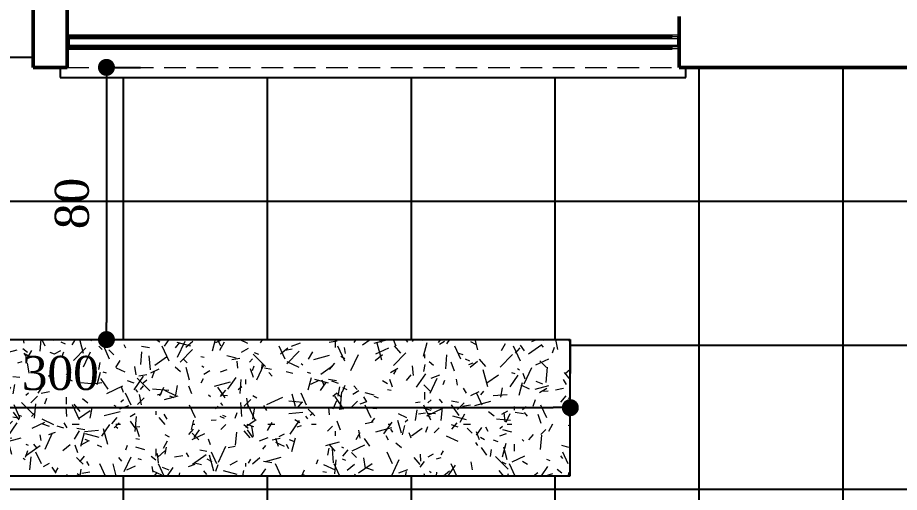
# Model space of a CAD drawing. Header units: millimetres. Extents: x 124972 to 152645, y 1647 to 10452.
# Drawn here: x 152114.9 to 152374.2, y 8508.1 to 8647.6 of the extents above; entities that cross this region are included whole.
import ezdxf

# ---------------------------------------------------------------- set-up
doc = ezdxf.new("R2010")
doc.units = ezdxf.units.MM
doc.linetypes.add('HIDDEN', pattern=[9.524999999999995, 6.349999999999998, -3.174999999999998])
for name, color, linetype in [('ACESSORIOS', 2, 'Continuous'), ('Hachuria - Moveis', 1, 'Continuous'), ('Piso', 55, 'Continuous')]:
    doc.layers.add(name, color=color, linetype=linetype)
for name, color, linetype, lineweight in [('Hachura', 1, 'Continuous', 9), ('Moveis', 1, 'Continuous', 9), ('Parede Baixa', 5, 'Continuous', 50), ('Projeção Janela', 15, 'HIDDEN', 9)]:
    doc.layers.add(name, color=color, linetype=linetype, lineweight=lineweight)
doc.styles.add('Valéria', font='romantic.ttf', dxfattribs={"height": 10})
doc.dimstyles.new('Cota - 50', dxfattribs={"dimtxt": 10, "dimasz": 5, "dimexe": 10, "dimexo": 20, "dimgap": 5, "dimtad": 1, "dimtxsty": 'Valéria', "dimblk": 'DOT', "dimcen": 0, "dimclrd": 12, "dimclre": 12, "dimclrt": 2, "dimazin": 2, "dimtfac": 1, "dimtix": 1, "dimtmove": 0, "dimatfit": 3, "dimldrblk": 'DOT', "dimfxl": 1, "dimarcsym": 0})

# ---------------------------------------------------------------- blocks, each defined once
blk = doc.blocks.new('_Dot')
at = {"color": 0, "linetype": 'ByBlock', "lineweight": -2}
blk.add_line((-0.5, 0), (-1, 0), dxfattribs=at)
at = {"color": 0, "linetype": 'ByBlock', "const_width": 0.5}
blk.add_lwpolyline([(-0.25, 0, 1), (0.25, 0, 1)], format="xyb", close=True, dxfattribs=at)
blk = doc.blocks.new('*D1202')
at = {"color": 12, "lineweight": -2, "transparency": 16777216}
for p, q in [((152277.4450232016, 8553.006106727036), (152277.4450232016, 8543.006106727036)), ((151977.4450232016, 8533.006106727036), (151977.4450232016, 8543.006106727036)), ((151982.4450232016, 8533.006106727036), (152272.4450232016, 8533.006106727036))]:
    blk.add_line(p, q, dxfattribs=at)
at = {"layer": 'Defpoints', "color": 0, "transparency": 16777216}
for p in [(152277.4450232016, 8533.006106727036), (152277.4450232016, 8533.006106727036), (151977.4450232016, 8513.006106727036)]:
    blk.add_point(p, dxfattribs=at)
at = {"color": 12, "lineweight": -2, "transparency": 16777216, "xscale": 5, "yscale": 5, "zscale": 5, "rotation": 180}
blk.add_blockref('_Dot', (151977.4450232016, 8533.006106727036), dxfattribs=at)
at = {"color": 12, "lineweight": -2, "transparency": 16777216, "xscale": 5, "yscale": 5, "zscale": 5}
blk.add_blockref('_Dot', (152277.4450232016, 8533.006106727036), dxfattribs=at)
at = {"color": 2, "transparency": 16777216, "insert": (152127.4450232016, 8543.117053472599), "char_height": 10, "attachment_point": 5, "style": 'Valéria'}
blk.add_mtext('300', dxfattribs=at)
blk = doc.blocks.new('*D1203')
at = {"color": 12, "lineweight": -2, "transparency": 16777216}
for p, q in [((152139.4450232017, 8633.006106727047), (152151.0157126516, 8633.006106727047)), ((152141.0157126516, 8628.006106727047), (152141.0157126516, 8558.006106727044)), ((152139.4450232018, 8553.006106727044), (152151.0157126516, 8553.006106727044))]:
    blk.add_line(p, q, dxfattribs=at)
at = {"layer": 'Defpoints', "color": 0, "transparency": 16777216}
for p in [(152119.4450232017, 8633.006106727047), (152119.4450232018, 8553.006106727044), (152141.0157126516, 8553.006106727044)]:
    blk.add_point(p, dxfattribs=at)
at = {"color": 12, "lineweight": -2, "transparency": 16777216, "xscale": 5, "yscale": 5, "zscale": 5}
for p, rotation in [((152141.0157126516, 8633.006106727047), 90), ((152141.0157126516, 8553.006106727044), 270)]:
    blk.add_blockref('_Dot', p, dxfattribs=dict(at, rotation=rotation))
at = {"color": 2, "transparency": 16777216, "insert": (152130.904765906, 8593.006106727), "char_height": 10, "attachment_point": 5, "rotation": 90, "style": 'Valéria'}
blk.add_mtext('80', dxfattribs=at)

msp = doc.modelspace()

# ---------------------------------------------------------------- hatches: boundary and pattern name
at = {"layer": 'Hachura', "transparency": 33554687}
h = msp.add_hatch(dxfattribs=at)
h.set_pattern_fill('TEXTURED', color=55, scale=34.66666666666666, angle=630, pattern_type=2)
h.set_pattern_definition([(270, (167858.1528306469, -3342.432112830336), (26.34666666666664, -15.25333333333337), [1.386666666666666, -23.22666666666667, 1.04, -10.05333333333333, 2.08, -24.61333333333333]), (274.9999999999998, (167870.6328306469, -3326.832112830338), (26.94555823272954, -13.65014946494982), [2.773333333333332, -23.22666666666666, 2.079999999999999, -10.05333333333333, 4.159999999999997, -24.61333333333332]), (279.9999999999998, (167872.3661639802, -3335.845446163674), (32.97311737469169, -9.322575796618331), [2.426666666666658, -5.893333333333317, 3.119999999999991, -18.37333333333326, 1.733333333333329, -22.87999999999993]), (284.9999999999998, (167875.4861639802, -3329.605446163669), (31.16077430579636, -7.800804103630725), [4.853333333333327, -5.893333333333327, 5.199999999999993, -18.37333333333331, 3.81333333333333, -22.87999999999997]), (289.9999999999999, (167861.2728306469, -3332.378779497007), (25.53503372342304, -15.42331018906422), [2.773333333333321, -19.06666666666657, 2.426666666666654, -14.21333333333328, 1.733333333333327, -11.09333333333328]), (294.9999999999998, (167856.4194973136, -3337.232112830339), (25.27298394710001, -17.28534427930405), [3.81333333333333, -19.06666666666665, 4.853333333333328, -14.21333333333332, 4.159999999999994, -11.09333333333332]), (299.9999999999998, (167859.1928306469, -3342.432112830336), (29.35710477835261, 2.53866962743683), [1.733333333333332, -11.43999999999999, 1.386666666666665, -16.98666666666665, 1.039999999999999, -22.53333333333331]), (304.9999999999998, (167846.7128306469, -3326.832112830338), (34.39280793879433, -2.579613639607704), [3.813333333333333, -11.44, 2.773333333333333, -16.98666666666666, 2.079999999999999, -22.53333333333333]), (309.9999999999998, (167866.8194973136, -3332.725446163671), (25.00279662485648, -3.909928223617869), [1.386666666666665, -15.25333333333332, 1.039999999999998, -9.706666666666655, 2.77333333333333, -17.67999999999997]), (314.9999999999998, (167854.3394973136, -3332.725446163671), (34.07311876277577, 7.108780173528705), [2.77333333333333, -15.25333333333332, 2.079999999999997, -9.706666666666656, 5.199999999999994, -17.67999999999998]), (319.9999999999999, (167854.3394973136, -3337.925446163668), (27.24031486517826, 9.27308659157439), [0.6933333333333331, -12.82666666666666, 1.733333333333333, -21.14666666666666, 2.079999999999999, -10.74666666666666]), (329.9999999999999, (167856.7661639803, -3338.965446163669), (25.85066271897308, 11.49466123858791), [1.733333333333329, -14.2133333333333, 0.6933333333333312, -16.63999999999993, 1.386666666666662, -12.82666666666663]), (334.9999999999999, (167856.7661639803, -3326.485446163673), (36.06118858713445, 8.429678385509332), [3.813333333333318, -14.21333333333327, 1.386666666666659, -16.63999999999988, 2.773333333333318, -12.82666666666661]), (339.9999999999999, (167852.6061639802, -3335.152112830338), (24.91225796780569, 12.69866233773165), [1.039999999999999, -6.586666666666662, 2.079999999999998, -11.09333333333332, 1.386666666666666, -15.25333333333332]), (345, (167849.4861639802, -3322.672112830342), (26.94075963995461, 26.87634075249856), [2.08, -6.586666666666666, 4.159999999999999, -11.09333333333333, 2.773333333333333, -15.25333333333333]), (349.9999999999999, (167873.0594973136, -3336.885446163675), (19.03424760797157, 24.10088417461957), [2.426666666666665, -15.25333333333333, 1.039999999999999, -18.02666666666666, 2.079999999999998, -16.98666666666665]), (354.9999999999999, (167848.0994973136, -3340.00544616367), (17.13321200548521, 28.77624448004111), [4.853333333333291, -15.25333333333325, 2.079999999999978, -18.0266666666665, 4.159999999999957, -16.98666666666649]), (360, (167858.1528306469, -3338.965446163669), (12.82666666666671, 30.50666666666664), [2.08, -10.74666666666667, 1.386666666666666, -21.14666666666666, 0.6933333333333332, -21.49333333333333]), (4.999999999999828, (167870.6328306469, -3326.485446163673), (22.55153596761993, 32.59620091958622), [4.159999999999996, -10.74666666666666, 1.386666666666666, -21.14666666666665, 1.386666666666666, -21.49333333333332]), (9.99999999999987, (167868.8994973136, -3333.418779497008), (16.7723447552513, 28.65447970155014), [2.426666666666664, -13.51999999999999, 2.079999999999997, -11.09333333333332, 2.426666666666664, -25.30666666666664]), (14.99999999999982, (167875.1394973136, -3339.658779497006), (14.21111845831195, 30.00724692002551), [4.853333333333323, -13.51999999999998, 4.159999999999989, -11.09333333333331, 4.853333333333323, -25.30666666666662]), (19.99999999999981, (167849.1394973136, -3330.992112830341), (9.43986487328183, 27.78421726361853), [2.773333333333329, -9.01333333333332, 1.386666666666665, -18.3733333333333, 2.079999999999996, -20.10666666666664]), (24.99999999999986, (167849.1394973136, -3349.712112830335), (6.982389245192891, 28.50122836311433), [5.199999999999998, -9.01333333333333, 2.773333333333332, -18.37333333333332, 4.159999999999997, -20.10666666666666]), (29.99999999999975, (167853.2994973136, -3321.632112830341), (3.292439838801957, 33.12399358499788), [1.733333333333333, -23.22666666666666, 2.079999999999999, -10.74666666666666, 2.426666666666666, -14.21333333333333]), (34.99999999999994, (167856.4194973136, -3324.752112830336), (1.159160744297781, 37.63021468819955), [3.813333333333333, -23.22666666666667, 4.159999999999999, -10.74666666666667, 4.853333333333333, -14.21333333333333]), (39.99999999999995, (167845.6728306469, -3329.258779497004), (8.235191612555855, 32.25245308834045), [1.039999999999994, -7.626666666666642, 1.38666666666666, -14.90666666666662, 2.773333333333321, -19.41333333333324]), (44.99999999999994, (167848.7928306469, -3332.378779497007), (5.392867717849456, 37.25981332332314), [2.08, -7.626666666666666, 2.773333333333333, -14.90666666666667, 5.199999999999999, -19.41333333333333]), (49.99999999999984, (167873.4061639802, -3318.858779497003), (-3.952657259207704, 25.49119173649572), [2.079999999999983, -12.47999999999993, 2.42666666666665, -10.7466666666666, 1.386666666666658, -14.55999999999993]), (54.99999999999986, (167851.5661639803, -3332.725446163671), (-8.715074332495478, 26.83925175809924), [4.159999999999993, -12.47999999999999, 4.853333333333327, -10.74666666666665, 2.77333333333333, -14.55999999999999]), (59.99999999999997, (167843.5928306469, -3347.632112830341), (-13.95532765852374, 23.66866345916563), [1.386666666666666, -9.706666666666662, 2.773333333333332, -21.49333333333332, 2.426666666666665, -19.75999999999999]), (64.99999999999996, (167862.6594973136, -3344.512112830338), (-12.00937643728942, 30.8453509882361), [2.773333333333321, -9.706666666666617, 5.199999999999974, -21.49333333333323, 4.853333333333309, -19.7599999999999]), (69.99999999999996, (167863.0061639803, -3324.752112830336), (-18.76953741695528, 27.49079075371655), [2.079999999999995, -14.55999999999998, 1.733333333333331, -13.17333333333331, 1.386666666666664, -21.14666666666663]), (74.9999999999999, (167850.5261639803, -3321.632112830341), (-23.3002671045681, 29.57151101933906), [4.159999999999999, -14.56, 3.813333333333333, -13.17333333333333, 2.773333333333333, -21.14666666666666]), (79.99999999999994, (167854.6861639803, -3326.832112830338), (-19.54312130061107, 24.91886765856662), [3.119999999999997, -11.43999999999999, 2.079999999999997, -15.59999999999999, 2.773333333333331, -15.25333333333332]), (84.99999999999994, (167870.2861639802, -3342.432112830336), (-27.85683115913806, 23.66460042609699), [3.813333333333321, -11.43999999999995, 4.159999999999976, -15.59999999999995, 4.506666666666644, -15.25333333333329])])
edge = h.paths.add_edge_path(flags=16)
edge.add_arc((152060.2082695531, 8536.232705349808), 1.300000000017462, 0, 360)
h.paths.add_polyline_path([(152277.4450232016, 8513.006106727044), (152277.4450232016, 8553.006106727029), (151977.4453049495, 8553.005915345137), (151977.4445586295, 8513.005821410195)])
at = {"layer": 'Piso'}
h = msp.add_hatch(dxfattribs=at)
h.set_pattern_fill('ANSI37', color=256, scale=13.33333333333333, angle=-45.00000000000004)
h.set_pattern_definition([(359.9999999999999, (0, 0), (2.842170943040401e-14, 42.33333333333334), []), (90, (0, 0), (-42.33333333333333, 3.197442310920451e-14), [])])
h.paths.add_polyline_path([(152175.4783547189, 8471.218546652184), (152179.3233658084, 8475.415845731932, -0.3051724882772501), (152169.9062500542, 8489.408092347185, -1), (152200.1134856765, 8489.408092347185, -0.3229103276794248), (152189.7815082555, 8475.078028880005), (152193.6618241941, 8471.218546652184)], flags=16)
h.paths.add_polyline_path([(152120.5739361079, 8472.416315276823), (152102.3904666326, 8472.416315276823), (152106.2354777222, 8476.61361435657, -0.3051724882772501), (152096.818361968, 8490.605860971824, -1), (152127.0255975903, 8490.605860971824, -0.3229103276794247), (152116.6936201692, 8476.275797504644)], flags=16)
h.paths.add_polyline_path([(152054.361035264, 8471.892894802157), (152036.1775657887, 8471.892894802157), (152040.0225768783, 8476.090193881904, -0.3051724882772501), (152030.605461124, 8490.082440497157, -1), (152060.8126967464, 8490.082440497157, -0.3229103276794247), (152050.4807193253, 8475.752377029978)], flags=16)
h.paths.add_polyline_path([(152485.8836334011, 8105.006106727031), (152485.6407372323, 8157.308925568565), (152488.8221649246, 8157.323700233041), (152489.0651297074, 8105.00610672703), (152567.4450232016, 8105.006106727036), (152567.4450232016, 8648.006106727029), (152484.4450232016, 8648.006106727038), (152484.4450232016, 8918.006106727036), (152384.4450232016, 8918.006106727044), (152384.4450232016, 8633.006106727036), (152311.4410769322, 8633.006106727038), (152311.4410769322, 8630.006106727038), (152127.4450232017, 8630.006106727042), (152127.4450232017, 8633.006106727044), (152119.4450232016, 8633.006106727044), (152119.4450232015, 8918.006106727027), (151977.4450232016, 8918.006106727022), (151980.2913761427, 8908.289974773208), (151982.124709476, 8908.289974773208), (151982.124709476, 8912.87330810654), (152052.249709476, 8912.87330810654), (152053.1663761427, 8911.039974773208), (152053.1663761427, 8844.778537612729), (152055.9163761427, 8844.778537612729), (152055.9163761427, 8847.789974773208), (152057.749709476, 8847.789974773208), (152057.749709476, 8843.20664143988), (152053.1663761427, 8843.20664143988), (152053.1663761427, 8838.62330810654), (151982.124709476, 8838.62330810654), (151980.2913761427, 8843.206641439872), (151977.4450232016, 8843.206641439872), (151977.4450232016, 8828.006106727022), (152037.4450232018, 8828.006106727029), (152037.4450232018, 8655.506106727036), (152067.3000232016, 8655.506106727036), (152067.3000232016, 8553.006106727036), (152277.4450232016, 8553.006106727044), (152277.4450232016, 8513.006106727036), (151977.4450232016, 8513.006106727036), (151977.4450232016, 8053.006106727036), (152009.4450232016, 8053.006106727036), (152009.4450232016, 8055.006106727036), (152462.4450232016, 8055.006106727036), (152462.4450232016, 8105.006106727029)])

# ---------------------------------------------------------------- linework, layer by layer
at = {"layer": 'ACESSORIOS'}
for p, q in [((152127.4450232017, 8633.006106727042), (152127.4450232017, 8630.006106727042)), ((152311.4410769322, 8630.006106727038), (152311.4410769322, 8633.006106727038)), ((152127.4450232017, 8630.006106727042), (152311.4410769322, 8630.006106727038)), ((151977.4450232016, 8553.006106727036), (152277.4450232016, 8553.006106727044)), ((152277.4450232016, 8513.006106727036), (152277.4450232016, 8553.006106727029)), ((151977.4450232016, 8513.006106727036), (152277.4450232016, 8513.006106727044))]:
    msp.add_line(p, q, dxfattribs=at)
at = {"layer": 'Hachura'}
for p, q in [((152129.9233755957, 8641.505994668909), (152308.9261164827, 8641.505949039763)), ((152309.4450232017, 8642.505997031763), (152307.4260240106, 8642.505810317682)), ((152308.9260702434, 8642.005949037626), (152307.4260702498, 8642.005810319806)), ((152308.9260702434, 8642.005949037626), (152308.926347679, 8639.005949050432)), ((152129.9233750859, 8639.505994668909), (152308.9261159729, 8639.505949039763)), ((152308.926347679, 8639.005949050432), (152307.4263476854, 8639.005810332641)), ((152309.4588020796, 8638.505998288903), (152307.4263939247, 8638.505810334766))]:
    msp.add_line(p, q, dxfattribs=at)
at = {"layer": 'Hachuria - Moveis'}
for p, q in [((152129.4450232017, 8642.50581042258), (152131.4232831237, 8642.505993369155)), ((152129.9233293694, 8642.00585465349), (152131.423329363, 8642.00599337128)), ((152129.9233293694, 8642.00585465349), (152129.923606805, 8639.005854666324)), ((152129.4450232017, 8638.505810405471), (152131.4236530379, 8638.50599338624)), ((152129.923606805, 8639.005854666324), (152131.4236067986, 8639.005993384115))]:
    msp.add_line(p, q, dxfattribs=at)
at = {"layer": 'Moveis'}
for p, q in [((152131.423329363, 8642.00599337128), (152131.4232831237, 8642.505993369155)), ((152307.4260702498, 8642.005810319806), (152307.4260240106, 8642.505810317682)), ((152131.4236530379, 8638.50599338624), (152131.4236067986, 8639.005993384115)), ((152307.4263939247, 8638.505810334766), (152307.4263476854, 8639.005810332641))]:
    msp.add_line(p, q, dxfattribs=at)
at = {"layer": 'Parede Baixa'}
for p, q in [((152119.4450232016, 8633.006106727044), (152119.4450232015, 8828.006106727029)), ((152129.4450232017, 8633.006106727044), (152129.4450232016, 8748.006106727029)), ((152309.4450232017, 8633.00610672704), (152309.4450232017, 8648.00610672703)), ((152119.4450232018, 8633.006106727044), (152129.4450232017, 8633.006106727044)), ((152309.4450232017, 8633.006106727038), (152384.4450232016, 8633.006106727036))]:
    msp.add_line(p, q, dxfattribs=at)
at = {"layer": 'Piso'}
for p, q in [((152131.4232831237, 8642.505993369155), (152307.4260240106, 8642.505810317682)), ((152131.423329363, 8642.00599337128), (152307.4260702498, 8642.005810319806)), ((152131.4236067986, 8639.005993384115), (152307.4263476854, 8639.005810332641)), ((152131.4236530379, 8638.50599338624), (152307.4263939247, 8638.505810334766))]:
    msp.add_line(p, q, dxfattribs=at)
at = {"layer": 'Projeção Janela'}
msp.add_line((152129.4450232016, 8633.006106727038), (152309.4450232017, 8633.00610672703), dxfattribs=at)

# ---------------------------------------------------------------- dimensions: what is measured, and where the dimension line sits
dim = msp.add_linear_dim(base=(152141.0157126516, 8553.006106727044), p1=(152119.4450232016, 8633.006106727044), p2=(152119.4450232018, 8553.00610672704), angle=90, dimstyle='Cota - 50')
dim.commit()
dim.dimension.update_dxf_attribs({"geometry": '*D1203', "text_midpoint": (152130.904765906, 8593.006106727)})
dim = msp.add_linear_dim(base=(152277.4450232016, 8533.006106727036), p1=(151977.4450232016, 8513.006106727036), p2=(152277.4450232016, 8533.006106727036), dimstyle='Cota - 50')
dim.commit()
dim.dimension.update_dxf_attribs({"geometry": '*D1202', "text_midpoint": (152127.4450232016, 8543.117053472599)})

doc.saveas('drawing.dxf')
